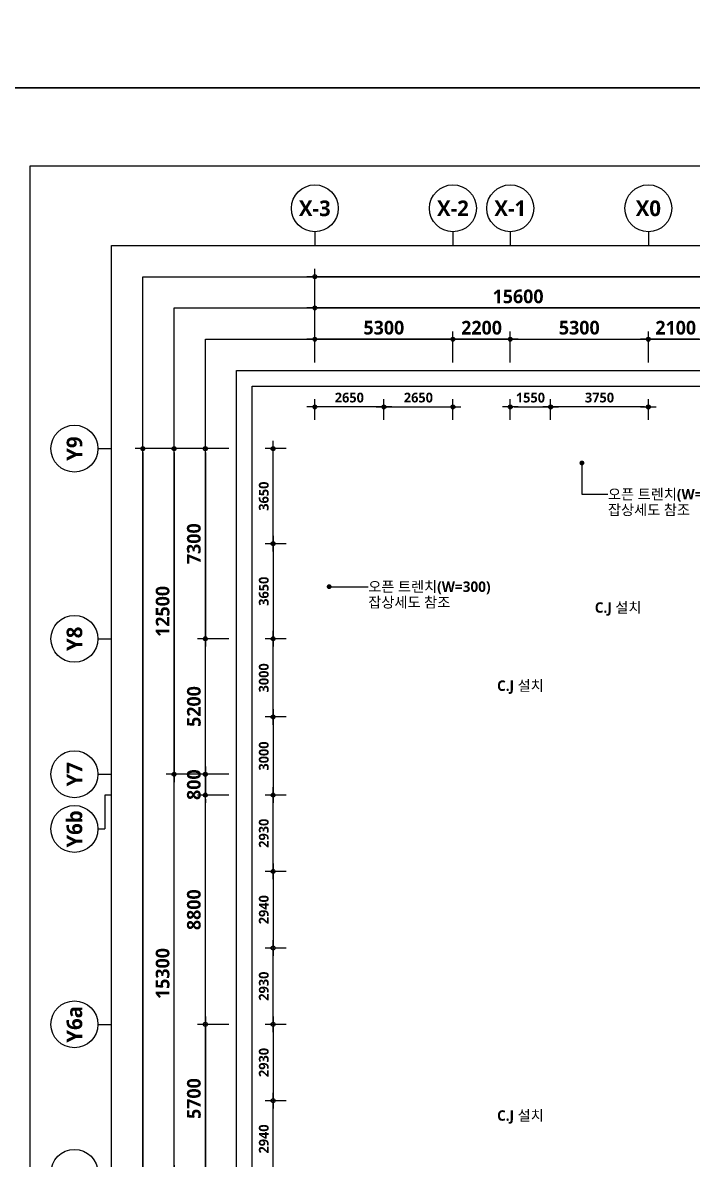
# Model space of a CAD drawing. Header units: millimetres. Extents: x -63924 to 190228206, y 0 to 456875599.
# Drawn here: x 2711 to 28405, y 84871 to 128498 of the extents above; entities that cross this region are included whole.
import ezdxf
from ezdxf.enums import TextEntityAlignment as Align

# ---------------------------------------------------------------- set-up
doc = ezdxf.new("R2010")
doc.units = ezdxf.units.MM
doc.header["$LTSCALE"] = 150
doc.header["$MEASUREMENT"] = 0
doc.header["$PDSIZE"] = -10
doc.layers.get('0').update_dxf_attribs({"linetype": 'CONTINUOUS'})
doc.layers.get('Defpoints').update_dxf_attribs({"color": 153, "linetype": 'CONTINUOUS'})
for name, color, linetype in [('A-ANNO-DIM', 4, 'CONTINUOUS'), ('A-ANNO-LEAD', 4, 'CONTINUOUS'), ('A-ANNO-TEXT1', 7, 'CONTINUOUS'), ('A-ST-AXIS-BUB', 7, 'CONTINUOUS'), ('A-ST-AXIS-DIM', 7, 'CONTINUOUS')]:
    doc.layers.add(name, color=color, linetype=linetype)
for name, color, linetype, plot in [('Defpoint', 161, 'CONTINUOUS', False), ('G(그리드1)', 185, 'CONTINUOUS', False), ('G(그리드2)', 235, 'CONTINUOUS', False)]:
    doc.layers.add(name, color=color, linetype=linetype, plot=plot)
doc.styles.add('2020음성 1차', font='')
doc.styles.add('SH_대대리576', font='')
doc.styles.get('2020음성 1차').set_extended_font_data('NanumGothic', bold=True)
doc.styles.get('SH_대대리576').set_extended_font_data('NanumGothic', bold=True)
doc.dimstyles.new('SHP 300', dxfattribs={"dimscale": 150, "dimtxt": 3.5, "dimasz": 1, "dimexe": 2, "dimexo": 2, "dimgap": 1, "dimtad": 1, "dimdec": 0, "dimzin": 0, "dimdsep": 46, "dimtxsty": 'SH_대대리576', "dimblk": 'DIMDOT', "dimcen": 0.09, "dimclrt": 3, "dimadec": 0, "dimazin": 1, "dimtfac": 1, "dimtdec": 0, "dimtix": 1, "dimtmove": 2, "dimatfit": 0, "dimldrblk": 'DIMDOT', "dimfxl": 1, "dimtolj": 1, "dimtzin": 0, "dimarcsym": 0})
doc.dimstyles.new('SHP300내부', dxfattribs={"dimscale": 150, "dimtxt": 2.5, "dimasz": 1, "dimexe": 2, "dimexo": 2, "dimgap": 1, "dimtad": 1, "dimdec": 0, "dimzin": 0, "dimdsep": 46, "dimtxsty": 'SH_대대리576', "dimblk": 'DIMDOT', "dimcen": 0.09, "dimclrd": 256, "dimclre": 256, "dimclrt": 3, "dimadec": 0, "dimazin": 1, "dimtfac": 1, "dimtdec": 0, "dimtix": 1, "dimtmove": 2, "dimatfit": 0, "dimldrblk": 'DIMDOT', "dimfxl": 1, "dimtolj": 1, "dimtzin": 0, "dimlwd": -1, "dimlwe": -1, "dimarcsym": 0})

# ---------------------------------------------------------------- blocks, each defined once
blk = doc.blocks.new('A-ST-AXIS-BUB-1')
at = {"layer": 'A-ST-AXIS-BUB'}
blk.add_line((0, 350), (0, 0), dxfattribs=at)
blk.add_circle((0, 950), 600, dxfattribs=at)
blk = doc.blocks.new('DIMDOT')
at = {"color": 0}
blk.add_line((-2, 0), (2, 0), dxfattribs=at)
for radius in [0.5, 0.25]:
    blk.add_circle((0, 0), radius, dxfattribs=at)
blk = doc.blocks.new('*D14')
at = {"layer": 'A-ST-AXIS-DIM', "color": 0, "lineweight": -2, "transparency": 16777216}
for p, q in [((10620, 112150), (7020, 112150)), ((7320, 112000), (7320, 27500)), ((10620, 27350), (7020, 27350))]:
    blk.add_line(p, q, dxfattribs=at)
at = {"layer": 'Defpoints', "color": 0, "transparency": 16777216}
for p in [(10920, 112150), (7320, 27350), (10920, 27350)]:
    blk.add_point(p, dxfattribs=at)
at = {"layer": 'A-ST-AXIS-DIM', "color": 0, "linetype": 'ByBlock', "lineweight": -2, "transparency": 16777216, "xscale": 150, "yscale": 150, "zscale": 150}
for p, rotation in [((7320, 112150), 90), ((7320, 27350), 270)]:
    blk.add_blockref('DIMDOT', p, dxfattribs=dict(at, rotation=rotation))
at = {"layer": 'A-ST-AXIS-DIM', "color": 3, "transparency": 16777216, "insert": (6880, 69750), "char_height": 525, "attachment_point": 5, "rotation": 90, "style": 'SH_대대리576'}
blk.add_mtext('\\A1;84800', dxfattribs=at)
blk = doc.blocks.new('*D15')
at = {"layer": 'A-ST-AXIS-DIM', "color": 0, "lineweight": -2, "transparency": 16777216}
for p, q in [((10620, 112150), (8220, 112150)), ((8520, 112000), (8520, 99800)), ((10620, 99650), (8220, 99650))]:
    blk.add_line(p, q, dxfattribs=at)
at = {"layer": 'Defpoints', "color": 0, "transparency": 16777216}
for p in [(10920, 112150), (8520, 99650), (10920, 99650)]:
    blk.add_point(p, dxfattribs=at)
at = {"layer": 'A-ST-AXIS-DIM', "color": 0, "linetype": 'ByBlock', "lineweight": -2, "transparency": 16777216, "xscale": 150, "yscale": 150, "zscale": 150}
for p, rotation in [((8520, 112150), 90), ((8520, 99650), 270)]:
    blk.add_blockref('DIMDOT', p, dxfattribs=dict(at, rotation=rotation))
at = {"layer": 'A-ST-AXIS-DIM', "color": 3, "transparency": 16777216, "insert": (8081, 105900), "char_height": 525, "attachment_point": 5, "rotation": 90, "style": 'SH_대대리576'}
blk.add_mtext('\\A1;12500', dxfattribs=at)
blk = doc.blocks.new('*D16')
at = {"layer": 'A-ST-AXIS-DIM', "color": 0, "lineweight": -2, "transparency": 16777216}
for p, q in [((10620, 99650), (8220, 99650)), ((8520, 84500), (8520, 99500)), ((10620, 84350), (8220, 84350))]:
    blk.add_line(p, q, dxfattribs=at)
at = {"layer": 'Defpoints', "color": 0, "transparency": 16777216}
for p in [(8520, 99650), (10920, 99650), (10920, 84350)]:
    blk.add_point(p, dxfattribs=at)
at = {"layer": 'A-ST-AXIS-DIM', "color": 0, "linetype": 'ByBlock', "lineweight": -2, "transparency": 16777216, "xscale": 150, "yscale": 150, "zscale": 150}
for p, rotation in [((8520, 99650), 90.00000000000001), ((8520, 84350), 270)]:
    blk.add_blockref('DIMDOT', p, dxfattribs=dict(at, rotation=rotation))
at = {"layer": 'A-ST-AXIS-DIM', "color": 3, "transparency": 16777216, "insert": (8080, 92000), "char_height": 525, "attachment_point": 5, "rotation": 90, "style": 'SH_대대리576'}
blk.add_mtext('\\A1;15300', dxfattribs=at)
blk = doc.blocks.new('*D26')
at = {"layer": 'A-ST-AXIS-DIM', "color": 0, "lineweight": -2, "transparency": 16777216}
for p, q in [((13920, 115450), (13920, 117850)), ((29520, 115450), (29520, 117850)), ((29370, 117550), (14070, 117550))]:
    blk.add_line(p, q, dxfattribs=at)
at = {"layer": 'Defpoints', "color": 0, "transparency": 16777216}
for p in [(13920, 117550), (13920, 115150), (29520, 115150)]:
    blk.add_point(p, dxfattribs=at)
at = {"layer": 'A-ST-AXIS-DIM', "color": 0, "linetype": 'ByBlock', "lineweight": -2, "transparency": 16777216, "xscale": 150, "yscale": 150, "zscale": 150, "rotation": 180}
blk.add_blockref('DIMDOT', (13920, 117550), dxfattribs=at)
at = {"layer": 'A-ST-AXIS-DIM', "color": 0, "linetype": 'ByBlock', "lineweight": -2, "transparency": 16777216, "xscale": 150, "yscale": 150, "zscale": 150}
blk.add_blockref('DIMDOT', (29520, 117550), dxfattribs=at)
at = {"layer": 'A-ST-AXIS-DIM', "color": 3, "transparency": 16777216, "insert": (21720, 117990), "char_height": 525, "attachment_point": 5, "style": 'SH_대대리576'}
blk.add_mtext('\\A1;15600', dxfattribs=at)
blk = doc.blocks.new('*D27')
at = {"layer": 'A-ST-AXIS-DIM', "color": 0, "lineweight": -2, "transparency": 16777216}
for p, q in [((26720, 115450), (26720, 116650)), ((28820, 115450), (28820, 116650)), ((28670, 116350), (26870, 116350))]:
    blk.add_line(p, q, dxfattribs=at)
at = {"layer": 'Defpoints', "color": 0, "transparency": 16777216}
for p in [(26720, 116350), (26720, 115150), (28820, 115150)]:
    blk.add_point(p, dxfattribs=at)
at = {"layer": 'A-ST-AXIS-DIM', "color": 0, "linetype": 'ByBlock', "lineweight": -2, "transparency": 16777216, "xscale": 150, "yscale": 150, "zscale": 150, "rotation": 180}
blk.add_blockref('DIMDOT', (26720, 116350), dxfattribs=at)
at = {"layer": 'A-ST-AXIS-DIM', "color": 0, "linetype": 'ByBlock', "lineweight": -2, "transparency": 16777216, "xscale": 150, "yscale": 150, "zscale": 150}
blk.add_blockref('DIMDOT', (28820, 116350), dxfattribs=at)
at = {"layer": 'A-ST-AXIS-DIM', "color": 3, "transparency": 16777216, "insert": (27770, 116789), "char_height": 525, "attachment_point": 5, "style": 'SH_대대리576'}
blk.add_mtext('\\A1;2100', dxfattribs=at)
blk = doc.blocks.new('*D28')
at = {"layer": 'A-ST-AXIS-DIM', "color": 0, "lineweight": -2, "transparency": 16777216}
for p, q in [((21420, 115450), (21420, 116650)), ((26720, 115450), (26720, 116650)), ((21570, 116350), (26570, 116350))]:
    blk.add_line(p, q, dxfattribs=at)
at = {"layer": 'Defpoints', "color": 0, "transparency": 16777216}
for p in [(26720, 116350), (21420, 115150), (26720, 115150)]:
    blk.add_point(p, dxfattribs=at)
at = {"layer": 'A-ST-AXIS-DIM', "color": 0, "linetype": 'ByBlock', "lineweight": -2, "transparency": 16777216, "xscale": 150, "yscale": 150, "zscale": 150, "rotation": 180}
blk.add_blockref('DIMDOT', (21420, 116350), dxfattribs=at)
at = {"layer": 'A-ST-AXIS-DIM', "color": 0, "linetype": 'ByBlock', "lineweight": -2, "transparency": 16777216, "xscale": 150, "yscale": 150, "zscale": 150}
blk.add_blockref('DIMDOT', (26720, 116350), dxfattribs=at)
at = {"layer": 'A-ST-AXIS-DIM', "color": 3, "transparency": 16777216, "insert": (24070, 116790), "char_height": 525, "attachment_point": 5, "style": 'SH_대대리576'}
blk.add_mtext('\\A1;5300', dxfattribs=at)
blk = doc.blocks.new('*D29')
at = {"layer": 'A-ST-AXIS-DIM', "color": 0, "lineweight": -2, "transparency": 16777216}
for p, q in [((13920, 115450), (13920, 116650)), ((19220, 115450), (19220, 116650)), ((19070, 116350), (14070, 116350))]:
    blk.add_line(p, q, dxfattribs=at)
at = {"layer": 'Defpoints', "color": 0, "transparency": 16777216}
for p in [(13920, 116350), (13920, 115150), (19220, 115150)]:
    blk.add_point(p, dxfattribs=at)
at = {"layer": 'A-ST-AXIS-DIM', "color": 0, "linetype": 'ByBlock', "lineweight": -2, "transparency": 16777216, "xscale": 150, "yscale": 150, "zscale": 150, "rotation": 180}
blk.add_blockref('DIMDOT', (13920, 116350), dxfattribs=at)
at = {"layer": 'A-ST-AXIS-DIM', "color": 0, "linetype": 'ByBlock', "lineweight": -2, "transparency": 16777216, "xscale": 150, "yscale": 150, "zscale": 150}
blk.add_blockref('DIMDOT', (19220, 116350), dxfattribs=at)
at = {"layer": 'A-ST-AXIS-DIM', "color": 3, "transparency": 16777216, "insert": (16570, 116790), "char_height": 525, "attachment_point": 5, "style": 'SH_대대리576'}
blk.add_mtext('\\A1;5300', dxfattribs=at)
blk = doc.blocks.new('G$C1D72D447')
at = {"layer": 'A-ST-AXIS-BUB'}
blk.add_line((1800, 1050, -103000), (1800, 525, -103000), dxfattribs=at)
at = {"layer": 'A-ST-AXIS-BUB', "elevation": -103000}
blk.add_lwpolyline([(4400, 0), (4400, 525), (1800, 525)], dxfattribs=at)
at = {"layer": 'A-ST-AXIS-BUB'}
blk.add_circle((1800, 2850, -103000), 1800, dxfattribs=at)
blk = doc.blocks.new('*D248')
at = {"layer": 'A-ST-AXIS-DIM', "color": 0, "lineweight": -2, "transparency": 16777216}
for p, q in [((19220, 115450), (19220, 116650)), ((21420, 115450), (21420, 116650)), ((21270, 116350), (19370, 116350))]:
    blk.add_line(p, q, dxfattribs=at)
at = {"layer": 'Defpoints', "color": 0, "transparency": 16777216}
for p in [(19220, 116350), (19220, 115150), (21420, 115150)]:
    blk.add_point(p, dxfattribs=at)
at = {"layer": 'A-ST-AXIS-DIM', "color": 0, "linetype": 'ByBlock', "lineweight": -2, "transparency": 16777216, "xscale": 150, "yscale": 150, "zscale": 150, "rotation": 180}
blk.add_blockref('DIMDOT', (19220, 116350), dxfattribs=at)
at = {"layer": 'A-ST-AXIS-DIM', "color": 0, "linetype": 'ByBlock', "lineweight": -2, "transparency": 16777216, "xscale": 150, "yscale": 150, "zscale": 150}
blk.add_blockref('DIMDOT', (21420, 116350), dxfattribs=at)
at = {"layer": 'A-ST-AXIS-DIM', "color": 3, "transparency": 16777216, "insert": (20320, 116789), "char_height": 525, "attachment_point": 5, "style": 'SH_대대리576'}
blk.add_mtext('\\A1;2200', dxfattribs=at)
blk = doc.blocks.new('*D299')
at = {"layer": 'A-ANNO-DIM', "transparency": 16777216}
for p, q in [((13920, 113250), (13920, 114050)), ((16570, 113250), (16570, 114050)), ((16420, 113750), (14070, 113750))]:
    blk.add_line(p, q, dxfattribs=at)
at = {"layer": 'Defpoints', "color": 0, "transparency": 16777216}
for p in [(13920, 113750), (13920, 112950), (16570, 112950)]:
    blk.add_point(p, dxfattribs=at)
at = {"layer": 'A-ANNO-DIM', "linetype": 'ByBlock', "transparency": 16777216, "xscale": 150, "yscale": 150, "zscale": 150, "rotation": 180}
blk.add_blockref('DIMDOT', (13920, 113750), dxfattribs=at)
at = {"layer": 'A-ANNO-DIM', "linetype": 'ByBlock', "transparency": 16777216, "xscale": 150, "yscale": 150, "zscale": 150}
blk.add_blockref('DIMDOT', (16570, 113750), dxfattribs=at)
at = {"layer": 'A-ANNO-DIM', "color": 3, "transparency": 16777216, "insert": (15245, 114107), "char_height": 375, "attachment_point": 5, "style": 'SH_대대리576'}
blk.add_mtext('\\A1;2650', dxfattribs=at)
blk = doc.blocks.new('*D300')
at = {"layer": 'A-ANNO-DIM', "transparency": 16777216}
for p, q in [((16570, 113250), (16570, 114050)), ((19220, 113250), (19220, 114050)), ((16720, 113750), (19070, 113750))]:
    blk.add_line(p, q, dxfattribs=at)
at = {"layer": 'Defpoints', "color": 0, "transparency": 16777216}
for p in [(19220, 113750), (16570, 112950), (19220, 112950)]:
    blk.add_point(p, dxfattribs=at)
at = {"layer": 'A-ANNO-DIM', "linetype": 'ByBlock', "transparency": 16777216, "xscale": 150, "yscale": 150, "zscale": 150, "rotation": 180}
blk.add_blockref('DIMDOT', (16570, 113750), dxfattribs=at)
at = {"layer": 'A-ANNO-DIM', "linetype": 'ByBlock', "transparency": 16777216, "xscale": 150, "yscale": 150, "zscale": 150}
blk.add_blockref('DIMDOT', (19220, 113750), dxfattribs=at)
at = {"layer": 'A-ANNO-DIM', "color": 3, "transparency": 16777216, "insert": (17895, 114107), "char_height": 375, "attachment_point": 5, "style": 'SH_대대리576'}
blk.add_mtext('\\A1;2650', dxfattribs=at)
blk = doc.blocks.new('*D319')
at = {"layer": 'A-ST-AXIS-DIM', "color": 0, "lineweight": -2, "transparency": 16777216}
for p, q in [((10620, 90050), (9420, 90050)), ((9720, 89900), (9720, 84500)), ((10620, 84350), (9420, 84350))]:
    blk.add_line(p, q, dxfattribs=at)
at = {"layer": 'Defpoints', "color": 0, "transparency": 16777216}
for p in [(10920, 90050), (9720, 84350), (10920, 84350)]:
    blk.add_point(p, dxfattribs=at)
at = {"layer": 'A-ST-AXIS-DIM', "color": 0, "linetype": 'ByBlock', "lineweight": -2, "transparency": 16777216, "xscale": 150, "yscale": 150, "zscale": 150}
for p, rotation in [((9720, 90050), 90), ((9720, 84350), 270)]:
    blk.add_blockref('DIMDOT', p, dxfattribs=dict(at, rotation=rotation))
at = {"layer": 'A-ST-AXIS-DIM', "color": 3, "transparency": 16777216, "insert": (9281, 87200), "char_height": 525, "attachment_point": 5, "rotation": 90, "style": 'SH_대대리576'}
blk.add_mtext('\\A1;5700', dxfattribs=at)
blk = doc.blocks.new('*D320')
at = {"layer": 'A-ST-AXIS-DIM', "color": 0, "lineweight": -2, "transparency": 16777216}
for p, q in [((10620, 98850), (9420, 98850)), ((9720, 90200), (9720, 98700)), ((10620, 90050), (9420, 90050))]:
    blk.add_line(p, q, dxfattribs=at)
at = {"layer": 'Defpoints', "color": 0, "transparency": 16777216}
for p in [(9720, 98850), (10920, 98850), (10920, 90050)]:
    blk.add_point(p, dxfattribs=at)
at = {"layer": 'A-ST-AXIS-DIM', "color": 0, "linetype": 'ByBlock', "lineweight": -2, "transparency": 16777216, "xscale": 150, "yscale": 150, "zscale": 150}
for p, rotation in [((9720, 98850), 90), ((9720, 90050), 270)]:
    blk.add_blockref('DIMDOT', p, dxfattribs=dict(at, rotation=rotation))
at = {"layer": 'A-ST-AXIS-DIM', "color": 3, "transparency": 16777216, "insert": (9280, 94450), "char_height": 525, "attachment_point": 5, "rotation": 90, "style": 'SH_대대리576'}
blk.add_mtext('\\A1;8800', dxfattribs=at)
blk = doc.blocks.new('*D321')
at = {"layer": 'A-ST-AXIS-DIM', "color": 0, "lineweight": -2, "transparency": 16777216}
for p, q in [((9720, 99800), (9720, 99950)), ((10620, 99650), (9420, 99650)), ((9720, 99650), (9720, 98850)), ((10620, 98850), (9420, 98850)), ((9720, 98700), (9720, 98550))]:
    blk.add_line(p, q, dxfattribs=at)
at = {"layer": 'Defpoints', "color": 0, "transparency": 16777216}
for p in [(10920, 99650), (9720, 98850), (10920, 98850)]:
    blk.add_point(p, dxfattribs=at)
at = {"layer": 'A-ST-AXIS-DIM', "color": 0, "linetype": 'ByBlock', "lineweight": -2, "transparency": 16777216, "xscale": 150, "yscale": 150, "zscale": 150}
for p, rotation in [((9720, 99650), 270), ((9720, 98850), 90)]:
    blk.add_blockref('DIMDOT', p, dxfattribs=dict(at, rotation=rotation))
at = {"layer": 'A-ST-AXIS-DIM', "color": 3, "transparency": 16777216, "insert": (9280, 99250), "char_height": 525, "attachment_point": 5, "rotation": 90, "style": 'SH_대대리576'}
blk.add_mtext('\\A1;800', dxfattribs=at)
blk = doc.blocks.new('*D322')
at = {"layer": 'A-ST-AXIS-DIM', "color": 0, "lineweight": -2, "transparency": 16777216}
for p, q in [((10620, 104850), (9420, 104850)), ((9720, 99800), (9720, 104700)), ((10620, 99650), (9420, 99650))]:
    blk.add_line(p, q, dxfattribs=at)
at = {"layer": 'Defpoints', "color": 0, "transparency": 16777216}
for p in [(9720, 104850), (10920, 104850), (10920, 99650)]:
    blk.add_point(p, dxfattribs=at)
at = {"layer": 'A-ST-AXIS-DIM', "color": 0, "linetype": 'ByBlock', "lineweight": -2, "transparency": 16777216, "xscale": 150, "yscale": 150, "zscale": 150}
for p, rotation in [((9720, 104850), 90), ((9720, 99650), 270)]:
    blk.add_blockref('DIMDOT', p, dxfattribs=dict(at, rotation=rotation))
at = {"layer": 'A-ST-AXIS-DIM', "color": 3, "transparency": 16777216, "insert": (9281, 102250), "char_height": 525, "attachment_point": 5, "rotation": 90, "style": 'SH_대대리576'}
blk.add_mtext('\\A1;5200', dxfattribs=at)
blk = doc.blocks.new('*D323')
at = {"layer": 'A-ST-AXIS-DIM', "color": 0, "lineweight": -2, "transparency": 16777216}
for p, q in [((10620, 112150), (9420, 112150)), ((9720, 112000), (9720, 105000)), ((10620, 104850), (9420, 104850))]:
    blk.add_line(p, q, dxfattribs=at)
at = {"layer": 'Defpoints', "color": 0, "transparency": 16777216}
for p in [(10920, 112150), (9720, 104850), (10920, 104850)]:
    blk.add_point(p, dxfattribs=at)
at = {"layer": 'A-ST-AXIS-DIM', "color": 0, "linetype": 'ByBlock', "lineweight": -2, "transparency": 16777216, "xscale": 150, "yscale": 150, "zscale": 150}
for p, rotation in [((9720, 112150), 90), ((9720, 104850), 270)]:
    blk.add_blockref('DIMDOT', p, dxfattribs=dict(at, rotation=rotation))
at = {"layer": 'A-ST-AXIS-DIM', "color": 3, "transparency": 16777216, "insert": (9280, 108500), "char_height": 525, "attachment_point": 5, "rotation": 90, "style": 'SH_대대리576'}
blk.add_mtext('\\A1;7300', dxfattribs=at)
blk = doc.blocks.new('*D358')
at = {"layer": 'A-ANNO-DIM', "transparency": 16777216}
for p, q in [((12820, 87120), (12020, 87120)), ((12320, 84330), (12320, 86970)), ((12820, 84180), (12020, 84180))]:
    blk.add_line(p, q, dxfattribs=at)
at = {"layer": 'Defpoints', "color": 0, "transparency": 16777216}
for p in [(12320, 87120), (13120, 87120), (13120, 84180)]:
    blk.add_point(p, dxfattribs=at)
at = {"layer": 'A-ANNO-DIM', "linetype": 'ByBlock', "transparency": 16777216, "xscale": 150, "yscale": 150, "zscale": 150}
for p, rotation in [((12320, 87120), 90.00000000000004), ((12320, 84180), 270.0000000000001)]:
    blk.add_blockref('DIMDOT', p, dxfattribs=dict(at, rotation=rotation))
at = {"layer": 'A-ANNO-DIM', "color": 3, "transparency": 16777216, "insert": (11963, 85650), "char_height": 375, "attachment_point": 5, "rotation": 90, "style": 'SH_대대리576'}
blk.add_mtext('\\A1;2940', dxfattribs=at)
blk = doc.blocks.new('*D359')
at = {"layer": 'A-ANNO-DIM', "transparency": 16777216}
for p, q in [((12820, 90050), (12020, 90050)), ((12320, 89900), (12320, 87270)), ((12820, 87120), (12020, 87120))]:
    blk.add_line(p, q, dxfattribs=at)
at = {"layer": 'Defpoints', "color": 0, "transparency": 16777216}
for p in [(13120, 90050), (12320, 87120), (13120, 87120)]:
    blk.add_point(p, dxfattribs=at)
at = {"layer": 'A-ANNO-DIM', "linetype": 'ByBlock', "transparency": 16777216, "xscale": 150, "yscale": 150, "zscale": 150}
for p, rotation in [((12320, 90050), 89.99999999999997), ((12320, 87120), 269.9999999999999)]:
    blk.add_blockref('DIMDOT', p, dxfattribs=dict(at, rotation=rotation))
at = {"layer": 'A-ANNO-DIM', "color": 3, "transparency": 16777216, "insert": (11963, 88585), "char_height": 375, "attachment_point": 5, "rotation": 90, "style": 'SH_대대리576'}
blk.add_mtext('\\A1;2930', dxfattribs=at)
blk = doc.blocks.new('*D360')
at = {"layer": 'A-ANNO-DIM', "transparency": 16777216}
for p, q in [((12820, 92980), (12020, 92980)), ((12320, 90200), (12320, 92830)), ((12820, 90050), (12020, 90050))]:
    blk.add_line(p, q, dxfattribs=at)
at = {"layer": 'Defpoints', "color": 0, "transparency": 16777216}
for p in [(12320, 92980), (13120, 92980), (13120, 90050)]:
    blk.add_point(p, dxfattribs=at)
at = {"layer": 'A-ANNO-DIM', "linetype": 'ByBlock', "transparency": 16777216, "xscale": 150, "yscale": 150, "zscale": 150}
for p, rotation in [((12320, 92980), 90.00000000000004), ((12320, 90050), 270.0000000000001)]:
    blk.add_blockref('DIMDOT', p, dxfattribs=dict(at, rotation=rotation))
at = {"layer": 'A-ANNO-DIM', "color": 3, "transparency": 16777216, "insert": (11963, 91515), "char_height": 375, "attachment_point": 5, "rotation": 90, "style": 'SH_대대리576'}
blk.add_mtext('\\A1;2930', dxfattribs=at)
blk = doc.blocks.new('*D361')
at = {"layer": 'A-ANNO-DIM', "transparency": 16777216}
for p, q in [((12820, 95920), (12020, 95920)), ((12320, 95770), (12320, 93130)), ((12820, 92980), (12020, 92980))]:
    blk.add_line(p, q, dxfattribs=at)
at = {"layer": 'Defpoints', "color": 0, "transparency": 16777216}
for p in [(13120, 95920), (12320, 92980), (13120, 92980)]:
    blk.add_point(p, dxfattribs=at)
at = {"layer": 'A-ANNO-DIM', "linetype": 'ByBlock', "transparency": 16777216, "xscale": 150, "yscale": 150, "zscale": 150}
for p, rotation in [((12320, 95920), 89.99999999999997), ((12320, 92980), 269.9999999999999)]:
    blk.add_blockref('DIMDOT', p, dxfattribs=dict(at, rotation=rotation))
at = {"layer": 'A-ANNO-DIM', "color": 3, "transparency": 16777216, "insert": (11963, 94450), "char_height": 375, "attachment_point": 5, "rotation": 90, "style": 'SH_대대리576'}
blk.add_mtext('\\A1;2940', dxfattribs=at)
blk = doc.blocks.new('*D362')
at = {"layer": 'A-ANNO-DIM', "transparency": 16777216}
for p, q in [((12820, 98850), (12020, 98850)), ((12320, 96070), (12320, 98700)), ((12820, 95920), (12020, 95920))]:
    blk.add_line(p, q, dxfattribs=at)
at = {"layer": 'Defpoints', "color": 0, "transparency": 16777216}
for p in [(12320, 98850), (13120, 98850), (13120, 95920)]:
    blk.add_point(p, dxfattribs=at)
at = {"layer": 'A-ANNO-DIM', "linetype": 'ByBlock', "transparency": 16777216, "xscale": 150, "yscale": 150, "zscale": 150}
for p, rotation in [((12320, 98850), 90.00000000000004), ((12320, 95920), 270.0000000000001)]:
    blk.add_blockref('DIMDOT', p, dxfattribs=dict(at, rotation=rotation))
at = {"layer": 'A-ANNO-DIM', "color": 3, "transparency": 16777216, "insert": (11963, 97385), "char_height": 375, "attachment_point": 5, "rotation": 90, "style": 'SH_대대리576'}
blk.add_mtext('\\A1;2930', dxfattribs=at)
blk = doc.blocks.new('*D363')
at = {"layer": 'A-ANNO-DIM', "transparency": 16777216}
for p, q in [((21420, 113250), (21420, 114050)), ((22970, 113250), (22970, 114050)), ((21570, 113750), (22820, 113750))]:
    blk.add_line(p, q, dxfattribs=at)
at = {"layer": 'Defpoints', "color": 0, "transparency": 16777216}
for p in [(22970, 113750), (21420, 112950), (22970, 112950)]:
    blk.add_point(p, dxfattribs=at)
at = {"layer": 'A-ANNO-DIM', "linetype": 'ByBlock', "transparency": 16777216, "xscale": 150, "yscale": 150, "zscale": 150, "rotation": 180}
blk.add_blockref('DIMDOT', (21420, 113750), dxfattribs=at)
at = {"layer": 'A-ANNO-DIM', "linetype": 'ByBlock', "transparency": 16777216, "xscale": 150, "yscale": 150, "zscale": 150}
blk.add_blockref('DIMDOT', (22970, 113750), dxfattribs=at)
at = {"layer": 'A-ANNO-DIM', "color": 3, "transparency": 16777216, "insert": (22195, 114106), "char_height": 375, "attachment_point": 5, "style": 'SH_대대리576'}
blk.add_mtext('\\A1;1550', dxfattribs=at)
blk = doc.blocks.new('*D364')
at = {"layer": 'A-ANNO-DIM', "transparency": 16777216}
for p, q in [((22970, 113250), (22970, 114050)), ((26720, 113250), (26720, 114050)), ((26570, 113750), (23120, 113750))]:
    blk.add_line(p, q, dxfattribs=at)
at = {"layer": 'Defpoints', "color": 0, "transparency": 16777216}
for p in [(22970, 113750), (22970, 112950), (26720, 112950)]:
    blk.add_point(p, dxfattribs=at)
at = {"layer": 'A-ANNO-DIM', "linetype": 'ByBlock', "transparency": 16777216, "xscale": 150, "yscale": 150, "zscale": 150, "rotation": 180}
blk.add_blockref('DIMDOT', (22970, 113750), dxfattribs=at)
at = {"layer": 'A-ANNO-DIM', "linetype": 'ByBlock', "transparency": 16777216, "xscale": 150, "yscale": 150, "zscale": 150}
blk.add_blockref('DIMDOT', (26720, 113750), dxfattribs=at)
at = {"layer": 'A-ANNO-DIM', "color": 3, "transparency": 16777216, "insert": (24845, 114107), "char_height": 375, "attachment_point": 5, "style": 'SH_대대리576'}
blk.add_mtext('\\A1;3750', dxfattribs=at)
blk = doc.blocks.new('*D1637')
at = {"layer": 'A-ANNO-DIM', "transparency": 16777216}
for p, q in [((12820, 101850), (12020, 101850)), ((12320, 101700), (12320, 99000)), ((12820, 98850), (12020, 98850))]:
    blk.add_line(p, q, dxfattribs=at)
at = {"layer": 'Defpoints', "color": 0, "transparency": 16777216}
for p in [(13120, 101850), (12320, 98850), (13120, 98850)]:
    blk.add_point(p, dxfattribs=at)
at = {"layer": 'A-ANNO-DIM', "linetype": 'ByBlock', "transparency": 16777216, "xscale": 150, "yscale": 150, "zscale": 150}
for p, rotation in [((12320, 101850), 89.99999999999997), ((12320, 98850), 269.9999999999999)]:
    blk.add_blockref('DIMDOT', p, dxfattribs=dict(at, rotation=rotation))
at = {"layer": 'A-ANNO-DIM', "color": 3, "transparency": 16777216, "insert": (11963, 100350), "char_height": 375, "attachment_point": 5, "rotation": 90, "style": 'SH_대대리576'}
blk.add_mtext('\\A1;3000', dxfattribs=at)
blk = doc.blocks.new('*D1638')
at = {"layer": 'A-ANNO-DIM', "transparency": 16777216}
for p, q in [((12820, 104850), (12020, 104850)), ((12320, 102000), (12320, 104700)), ((12820, 101850), (12020, 101850))]:
    blk.add_line(p, q, dxfattribs=at)
at = {"layer": 'Defpoints', "color": 0, "transparency": 16777216}
for p in [(12320, 104850), (13120, 104850), (13120, 101850)]:
    blk.add_point(p, dxfattribs=at)
at = {"layer": 'A-ANNO-DIM', "linetype": 'ByBlock', "transparency": 16777216, "xscale": 150, "yscale": 150, "zscale": 150}
for p, rotation in [((12320, 104850), 90.00000000000004), ((12320, 101850), 270)]:
    blk.add_blockref('DIMDOT', p, dxfattribs=dict(at, rotation=rotation))
at = {"layer": 'A-ANNO-DIM', "color": 3, "transparency": 16777216, "insert": (11963, 103350), "char_height": 375, "attachment_point": 5, "rotation": 90, "style": 'SH_대대리576'}
blk.add_mtext('\\A1;3000', dxfattribs=at)
blk = doc.blocks.new('*D1639')
at = {"layer": 'A-ANNO-DIM', "transparency": 16777216}
for p, q in [((12820, 108500), (12020, 108500)), ((12320, 108350), (12320, 105000)), ((12820, 104850), (12020, 104850))]:
    blk.add_line(p, q, dxfattribs=at)
at = {"layer": 'Defpoints', "color": 0, "transparency": 16777216}
for p in [(13120, 108500), (12320, 104850), (13120, 104850)]:
    blk.add_point(p, dxfattribs=at)
at = {"layer": 'A-ANNO-DIM', "linetype": 'ByBlock', "transparency": 16777216, "xscale": 150, "yscale": 150, "zscale": 150}
for p, rotation in [((12320, 108500), 89.99999999999997), ((12320, 104850), 269.9999999999999)]:
    blk.add_blockref('DIMDOT', p, dxfattribs=dict(at, rotation=rotation))
at = {"layer": 'A-ANNO-DIM', "color": 3, "transparency": 16777216, "insert": (11963, 106675), "char_height": 375, "attachment_point": 5, "rotation": 90, "style": 'SH_대대리576'}
blk.add_mtext('\\A1;3650', dxfattribs=at)
blk = doc.blocks.new('*D1640')
at = {"layer": 'A-ANNO-DIM', "transparency": 16777216}
for p, q in [((12820, 112150), (12020, 112150)), ((12320, 108650), (12320, 112000)), ((12820, 108500), (12020, 108500))]:
    blk.add_line(p, q, dxfattribs=at)
at = {"layer": 'Defpoints', "color": 0, "transparency": 16777216}
for p in [(12320, 112150), (13120, 112150), (13120, 108500)]:
    blk.add_point(p, dxfattribs=at)
at = {"layer": 'A-ANNO-DIM', "linetype": 'ByBlock', "transparency": 16777216, "xscale": 150, "yscale": 150, "zscale": 150}
for p, rotation in [((12320, 112150), 90.00000000000004), ((12320, 108500), 270)]:
    blk.add_blockref('DIMDOT', p, dxfattribs=dict(at, rotation=rotation))
at = {"layer": 'A-ANNO-DIM', "color": 3, "transparency": 16777216, "insert": (11963, 110325), "char_height": 375, "attachment_point": 5, "rotation": 90, "style": 'SH_대대리576'}
blk.add_mtext('\\A1;3650', dxfattribs=at)

msp = doc.modelspace()

# ---------------------------------------------------------------- linework, layer by layer
at = {"layer": 'A-ANNO-LEAD', "const_width": 93.8}
for points in [[(24170, 111646.9, -1), (24170, 111553.1, -1)], [(14470.5, 106896.9, -1), (14470.5, 106803.1, -1)]]:
    msp.add_lwpolyline(points, format="xyb", close=True, dxfattribs=at)
at = {"layer": 'A-ANNO-LEAD'}
for points in [[(24170, 111600), (24170, 110400), (25170, 110400)], [(14470.5, 106850), (14470.5, 106850), (15970.5, 106850)]]:
    msp.add_lwpolyline(points, dxfattribs=at)
for points in [[(22970, 104850, 0, 83.3, 0), (23095, 105066.5, 0, 0, 0), (23663.5, 106051.2, 0, 0, 0), (24663.5, 106051.2, 0, 0, 0)], [(19220, 101850, 0, 83.3, 0), (19345, 102066.5, 0, 0, 0), (19913.5, 103051.2, 0, 0, 0), (20913.5, 103051.2, 0, 0, 0)], [(19220, 85350, 0, 83.3, 0), (19345, 85566.5, 0, 0, 0), (19913.5, 86551.2, 0, 0, 0), (20913.5, 86551.2, 0, 0, 0)]]:
    msp.add_lwpolyline(points, format="xyseb", dxfattribs=at)
at = {"layer": 'A-ST-AXIS-DIM'}
for p, q in [((13920, 115450), (13920, 119050)), ((81314.3, 118750), (14070, 118750))]:
    msp.add_line(p, q, dxfattribs=at)
at = {"layer": 'Defpoint'}
for points in [[(0, 126000), (89100, 126000), (89100, 252000), (0, 252000)], [(0, 126000), (89100, 126000), (89100, 0), (0, 0)], [(0, 0), (89100, 0), (89100, 126000), (0, 126000)], [(3000, 123000), (86100, 123000), (86100, 16500), (3000, 16500)], [(3000, 123000), (86100, 123000), (86100, 16500), (3000, 16500)]]:
    msp.add_lwpolyline(points, close=True, dxfattribs=at)
at = {"layer": 'G(그리드1)'}
for points in [[(6120, 119950), (84920, 119950), (84920, 18550), (6120, 18550)], [(7320, 118750), (83720, 118750), (83720, 20750), (7320, 20750)], [(8520, 117550), (82520, 117550), (82520, 21950), (8520, 21950)], [(9720, 116350), (81320, 116350), (81320, 23150), (9720, 23150)], [(10920, 115150), (80120, 115150), (80120, 24350), (10920, 24350)]]:
    msp.add_lwpolyline(points, close=True, dxfattribs=at)
at = {"layer": 'G(그리드2)'}
msp.add_lwpolyline([(11520, 114550), (79520, 114550), (79520, 24950), (11520, 24950)], close=True, dxfattribs=at)

# ---------------------------------------------------------------- block references
at = {"xscale": 0.5, "yscale": 0.5, "zscale": 0.5, "rotation": 90.00000000000007}
msp.add_blockref('G$C1D72D447', (6120, 96650), dxfattribs=at)
at = {"layer": 'A-ST-AXIS-BUB', "xscale": 1.5, "yscale": 1.5, "zscale": 1.5}
for p in [(13920, 119950), (19220, 119950), (21420, 119950), (26720, 119950)]:
    msp.add_blockref('A-ST-AXIS-BUB-1', p, dxfattribs=at)
at = {"layer": 'A-ST-AXIS-BUB', "xscale": 1.5, "yscale": 1.5, "zscale": 1.5, "rotation": 90}
for p in [(6120, 112150), (6120, 104850), (6120, 99650), (6120, 90050), (6120, 84350)]:
    msp.add_blockref('A-ST-AXIS-BUB-1', p, dxfattribs=at)
at = {"layer": 'A-ST-AXIS-DIM', "xscale": 150, "yscale": 150, "zscale": 150, "rotation": 180}
msp.add_blockref('DIMDOT', (13920, 118750), dxfattribs=at)

# ---------------------------------------------------------------- texts
at = {"layer": 'A-ANNO-TEXT1', "style": 'SH_대대리576'}
for s, p in [('X-3', (13920, 121375)), ('X-2', (19220, 121375)), ('X-1', (21420, 121375)), ('X0', (26720, 121375))]:
    msp.add_text(s, height=600, dxfattribs=at).set_placement(p, align=Align.MIDDLE_CENTER)
for s, p in [('Y9', (4695, 112150)), ('Y8', (4695, 104850)), ('Y7', (4695, 99650)), ('Y6b', (4695, 97550)), ('Y6a', (4695, 90050))]:
    msp.add_text(s, height=600, rotation=90, dxfattribs=at).set_placement(p, align=Align.MIDDLE_CENTER)
at = {"layer": 'A-ANNO-TEXT1', "style": '2020음성 1차'}
for s, p in [('오픈 트렌치(W=300)', (25170, 110400)), ('잡상세도 참조', (25170, 109800)), ('오픈 트렌치(W=300)', (15970.5, 106850)), ('잡상세도 참조', (15970.5, 106250)), ('C.J 설치', (24663.5, 106051.2)), ('C.J 설치', (20913.5, 103051.2)), ('C.J 설치', (20913.5, 86551.2))]:
    msp.add_text(s, height=400, dxfattribs=at).set_placement(p, align=Align.MIDDLE_LEFT)

# ---------------------------------------------------------------- dimensions: what is measured, and where the dimension line sits
at = {"layer": 'A-ANNO-DIM'}
for base, p1, p2, angle, picture, middle in [((13920, 113750), (16570, 112950), (13920, 112950), 180, '*D299', (15245, 114106.9)), ((19220, 113750), (16570, 112950), (19220, 112950), 0, '*D300', (17895, 114106.9)), ((22970, 113750), (21420, 112950), (22970, 112950), 0, '*D363', (22195, 114106.1)), ((22970, 113750), (26720, 112950), (22970, 112950), 180, '*D364', (24845, 114106.9)), ((12320, 112150), (13120, 108500), (13120, 112150), 90, '*D1640', (11963.1, 110325)), ((12320, 104850), (13120, 108500), (13120, 104850), 270, '*D1639', (11963.1, 106675)), ((12320, 104850), (13120, 101850), (13120, 104850), 90, '*D1638', (11963.1, 103350)), ((12320, 98850), (13120, 101850), (13120, 98850), 270, '*D1637', (11963.1, 100350)), ((12320, 98850), (13120, 95920), (13120, 98850), 90, '*D362', (11963.1, 97385)), ((12320, 92980), (13120, 95920), (13120, 92980), 270, '*D361', (11963.1, 94450)), ((12320, 92980), (13120, 90050), (13120, 92980), 90, '*D360', (11963.1, 91515)), ((12320, 87120), (13120, 90050), (13120, 87120), 270, '*D359', (11963.1, 88585)), ((12320, 87120), (13120, 84180), (13120, 87120), 90, '*D358', (11963.1, 85650))]:
    dim = msp.add_linear_dim(base=base, p1=p1, p2=p2, angle=angle, dimstyle='SHP300내부', override={"dimtxsty": 'SH_대대리576', "dimldrblk": 'DIMDOT'}, dxfattribs=at)
    dim.commit()
    dim.dimension.update_dxf_attribs({"geometry": picture, "text_midpoint": middle})
at = {"layer": 'A-ST-AXIS-DIM'}
dim = msp.add_linear_dim(base=(13920, 117550), p1=(29520, 115150), p2=(13920, 115150), dimstyle='SHP 300', override={"dimtxsty": 'SH_대대리576', "dimldrblk": 'DIMDOT'}, dxfattribs=at)
dim.commit()
dim.dimension.update_dxf_attribs({"geometry": '*D26', "text_midpoint": (21720, 117989.7)})
dim = msp.add_linear_dim(base=(13920, 116350), p1=(19220, 115150), p2=(13920, 115150), dimstyle='SHP 300', dxfattribs=at)
dim.commit()
dim.dimension.update_dxf_attribs({"geometry": '*D29', "text_midpoint": (16570, 116789.7)})
for base, p1, p2, angle, picture, middle in [((19220, 116350), (21420, 115150), (19220, 115150), 0, '*D248', (20320, 116788.6)), ((26720, 116350), (21420, 115150), (26720, 115150), 180, '*D28', (24070, 116789.7)), ((26720, 116350), (28820, 115150), (26720, 115150), 0, '*D27', (27770, 116788.6)), ((7320, 27350), (10920, 112150), (10920, 27350), 90, '*D14', (6880.3, 69750)), ((8520, 99650), (10920, 112150), (10920, 99650), 90, '*D15', (8080.7, 105900)), ((9720, 104850), (10920, 112150), (10920, 104850), 90, '*D323', (9280.3, 108500)), ((9720, 104850), (10920, 99650), (10920, 104850), 270, '*D322', (9280.7, 102250)), ((8520, 99650), (10920, 84350), (10920, 99650), 270, '*D16', (8080.3, 92000)), ((9720, 98850), (10920, 99650), (10920, 98850), 90, '*D321', (9280.3, 99250)), ((9720, 98850), (10920, 90050), (10920, 98850), 270, '*D320', (9280.3, 94450)), ((9720, 84350), (10920, 90050), (10920, 84350), 90, '*D319', (9281.4, 87200))]:
    dim = msp.add_linear_dim(base=base, p1=p1, p2=p2, angle=angle, dimstyle='SHP 300', override={"dimtxsty": 'SH_대대리576', "dimldrblk": 'DIMDOT'}, dxfattribs=at)
    dim.commit()
    dim.dimension.update_dxf_attribs({"geometry": picture, "text_midpoint": middle})

doc.saveas('drawing.dxf')
